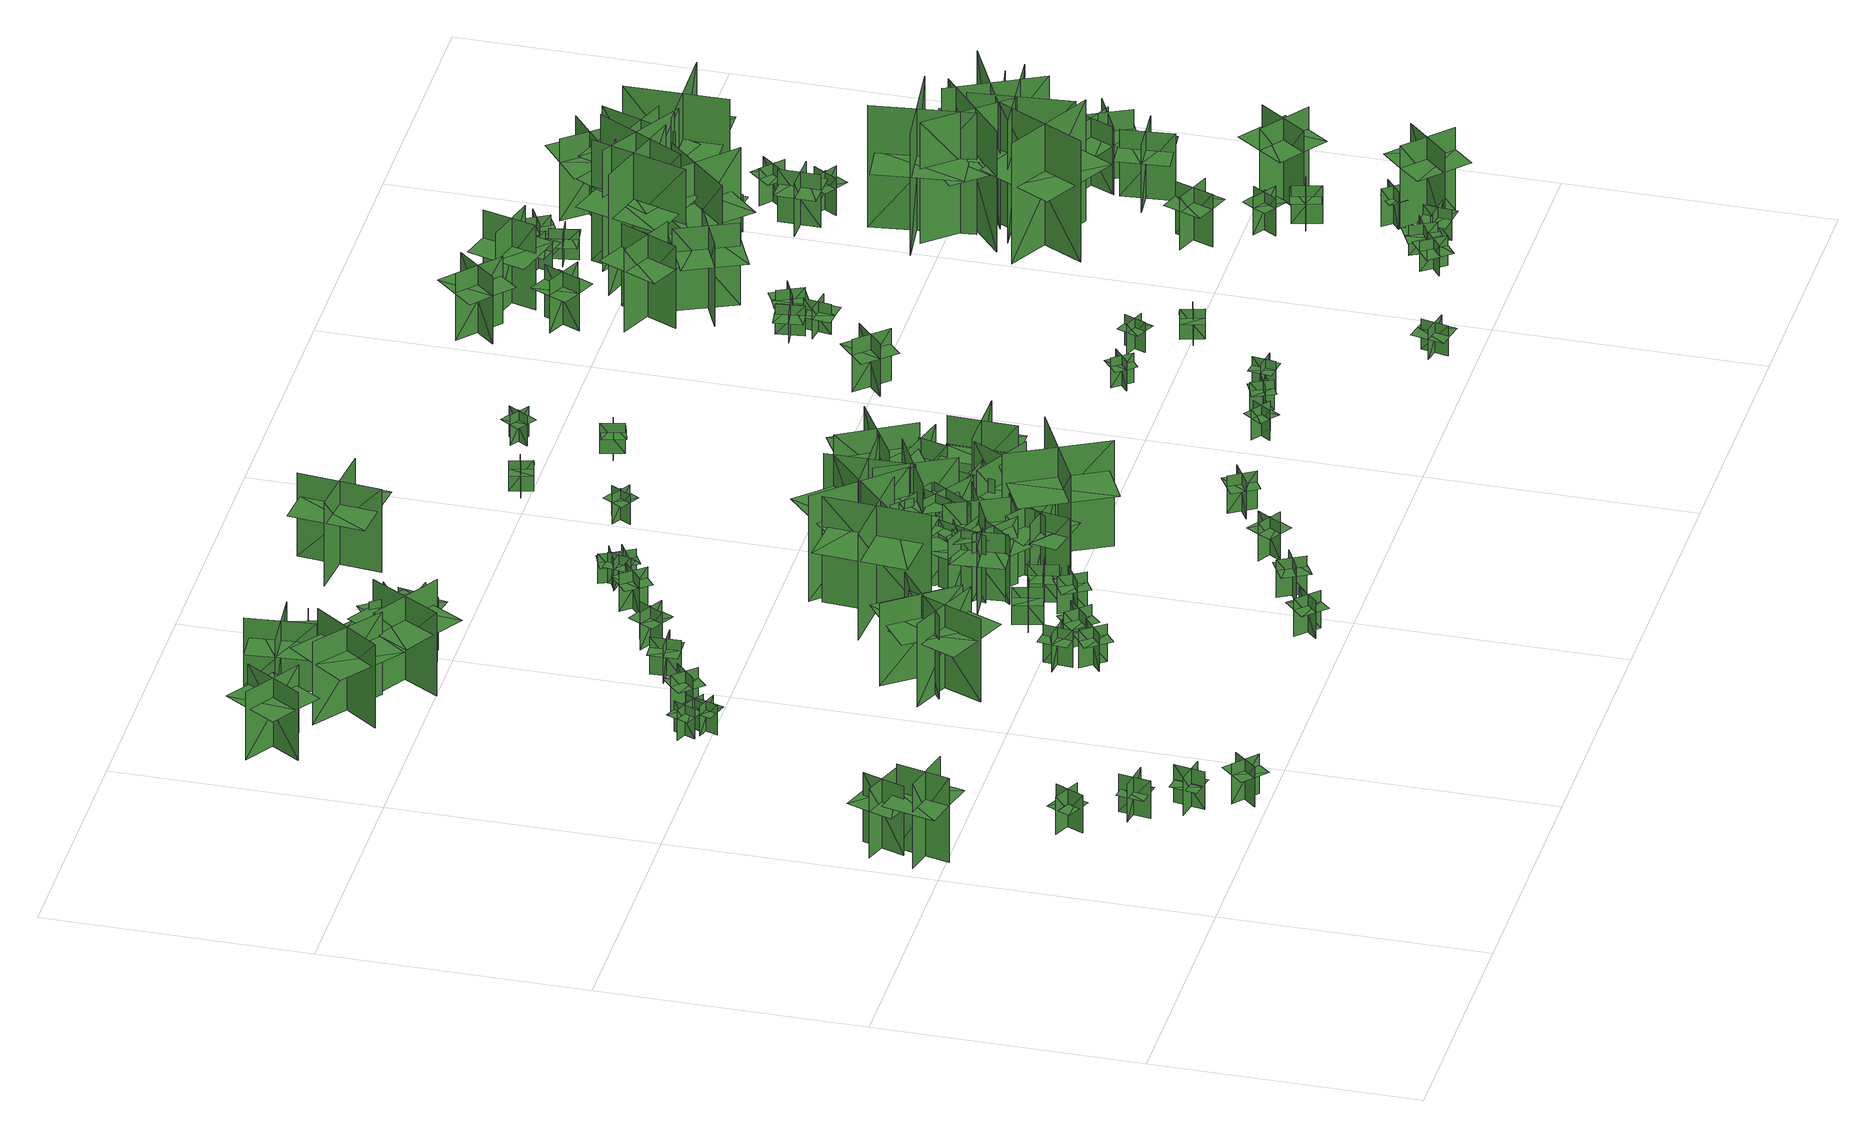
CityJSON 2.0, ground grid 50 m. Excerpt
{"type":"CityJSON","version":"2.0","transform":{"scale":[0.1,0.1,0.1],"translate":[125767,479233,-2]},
"CityObjects":{
"tree1":{"type":"SolitaryVegetationObject","geometry":[{"type":"MultiSurface","lod":"1","boundaries":[[[0,1,2]],[[0,2,3]],[[4,5,6]],[[4,6,7]],[[8,9,10]],[[8,10,11]],[[8,12,13]],[[8,13,9]]]}]},
"tree2":{"type":"SolitaryVegetationObject","geometry":[{"type":"MultiSurface","lod":"1","boundaries":[[[14,15,16]],[[14,16,17]],[[18,19,20]],[[18,20,21]],[[22,23,24]],[[22,24,25]],[[22,26,27]],[[22,27,23]]]}]},
"tree3":{"type":"SolitaryVegetationObject","geometry":[{"type":"MultiSurface","lod":"1","boundaries":[[[28,29,30]],[[28,30,31]],[[32,33,34]],[[32,34,35]],[[36,37,38]],[[36,38,39]],[[36,40,41]],[[36,41,37]]]}]},
"tree4":{"type":"SolitaryVegetationObject","geometry":[{"type":"MultiSurface","lod":"1","boundaries":[[[42,43,44]],[[42,44,45]],[[46,47,48]],[[46,48,49]],[[50,51,52]],[[50,52,53]],[[50,54,55]],[[50,55,51]]]}]},
"tree5":{"type":"SolitaryVegetationObject","geometry":[{"type":"MultiSurface","lod":"1","boundaries":[[[56,57,58]],[[56,58,59]],[[60,61,62]],[[60,62,63]],[[64,65,66]],[[64,66,67]],[[64,68,69]],[[64,69,65]]]}]},
"tree6":{"type":"SolitaryVegetationObject","geometry":[{"type":"MultiSurface","lod":"1","boundaries":[[[70,71,72]],[[70,72,73]],[[74,75,76]],[[74,76,77]],[[78,79,80]],[[78,80,81]],[[78,81,82]],[[78,82,83]]]}]},
"tree7":{"type":"SolitaryVegetationObject","geometry":[{"type":"MultiSurface","lod":"1","boundaries":[[[84,85,86]],[[84,86,87]],[[88,89,90]],[[88,90,91]],[[92,93,94]],[[92,94,95]],[[92,95,96]],[[92,96,97]]]}]},
"tree8":{"type":"SolitaryVegetationObject","geometry":[{"type":"MultiSurface","lod":"1","boundaries":[[[98,99,100]],[[98,100,101]],[[102,103,104]],[[102,104,105]],[[106,107,108]],[[106,108,109]],[[106,109,110]],[[106,110,111]]]}]},
"tree9":{"type":"SolitaryVegetationObject","geometry":[{"type":"MultiSurface","lod":"1","boundaries":[[[112,113,114]],[[112,114,115]],[[116,117,118]],[[116,118,119]],[[120,121,122]],[[120,122,123]],[[120,123,124]],[[120,124,125]]]}]},
"tree10":{"type":"SolitaryVegetationObject","geometry":[{"type":"MultiSurface","lod":"1","boundaries":[[[126,127,128]],[[126,128,129]],[[130,131,132]],[[130,132,133]],[[134,135,136]],[[134,136,137]],[[134,137,138]],[[134,138,139]]]}]},
"tree11":{"type":"SolitaryVegetationObject","geometry":[{"type":"MultiSurface","lod":"1","boundaries":[[[140,141,142]],[[140,142,143]],[[144,145,146]],[[144,146,147]],[[148,149,150]],[[148,150,151]],[[148,151,152]],[[148,152,153]]]}]},
"tree12":{"type":"SolitaryVegetationObject","geometry":[{"type":"MultiSurface","lod":"1","boundaries":[[[154,155,156]],[[154,156,157]],[[158,159,160]],[[158,160,161]],[[162,163,164]],[[162,164,165]],[[162,165,166]],[[162,166,167]]]}]},
"tree13":{"type":"SolitaryVegetationObject","geometry":[{"type":"MultiSurface","lod":"1","boundaries":[[[168,169,170]],[[168,170,171]],[[172,173,174]],[[172,174,175]],[[176,177,178]],[[176,178,179]],[[176,179,180]],[[176,180,181]]]}]},
"tree14":{"type":"SolitaryVegetationObject","geometry":[{"type":"MultiSurface","lod":"1","boundaries":[[[182,183,184]],[[182,184,185]],[[186,187,188]],[[186,188,189]],[[190,191,192]],[[190,192,193]],[[190,193,194]],[[190,194,195]]]}]},
"tree15":{"type":"SolitaryVegetationObject","geometry":[{"type":"MultiSurface","lod":"1","boundaries":[[[196,197,198]],[[196,198,199]],[[200,201,202]],[[200,202,203]],[[204,205,206]],[[204,206,207]],[[204,207,208]],[[204,208,209]]]}]},
"tree16":{"type":"SolitaryVegetationObject","geometry":[{"type":"MultiSurface","lod":"1","boundaries":[[[210,211,212]],[[210,212,213]],[[214,215,216]],[[214,216,217]],[[218,219,220]],[[218,220,221]],[[218,221,222]],[[218,222,223]]]}]},
"tree17":{"type":"SolitaryVegetationObject","geometry":[{"type":"MultiSurface","lod":"1","boundaries":[[[224,225,226]],[[224,226,227]],[[228,229,230]],[[228,230,231]],[[232,233,234]],[[232,234,235]],[[232,235,236]],[[232,236,237]]]}]},
"tree18":{"type":"SolitaryVegetationObject","geometry":[{"type":"MultiSurface","lod":"1","boundaries":[[[238,239,240]],[[238,240,241]],[[242,243,244]],[[242,244,245]],[[246,247,248]],[[246,248,249]],[[246,249,250]],[[246,250,251]]]}]},
"tree19":{"type":"SolitaryVegetationObject","geometry":[{"type":"MultiSurface","lod":"1","boundaries":[[[252,253,254]],[[252,254,255]],[[256,257,258]],[[256,258,259]],[[260,261,262]],[[260,262,263]],[[260,263,264]],[[260,264,265]]]}]},
"tree20":{"type":"SolitaryVegetationObject","geometry":[{"type":"MultiSurface","lod":"1","boundaries":[[[266,267,268]],[[266,268,269]],[[270,271,272]],[[270,272,273]],[[274,275,276]],[[274,276,277]],[[274,277,278]],[[274,278,279]]]}]},
"tree21":{"type":"SolitaryVegetationObject","geometry":[{"type":"MultiSurface","lod":"1","boundaries":[[[280,281,282]],[[280,282,283]],[[284,285,286]],[[284,286,287]],[[288,289,290]],[[288,290,291]],[[288,291,292]],[[288,292,293]]]}]},
"tree22":{"type":"SolitaryVegetationObject","geometry":[{"type":"MultiSurface","lod":"1","boundaries":[[[294,295,296]],[[294,296,297]],[[298,299,300]],[[298,300,301]],[[302,303,304]],[[302,304,305]],[[302,305,306]],[[302,306,307]]]}]},
"tree23":{"type":"SolitaryVegetationObject","geometry":[{"type":"MultiSurface","lod":"1","boundaries":[[[308,309,310]],[[308,310,311]],[[312,313,314]],[[312,314,315]],[[316,317,318]],[[316,318,319]],[[316,319,320]],[[316,320,321]]]}]},
"tree24":{"type":"SolitaryVegetationObject","geometry":[{"type":"MultiSurface","lod":"1","boundaries":[[[322,323,324]],[[322,324,325]],[[326,327,328]],[[326,328,329]],[[330,331,332]],[[330,332,333]],[[330,333,334]],[[330,334,335]]]}]},
"tree25":{"type":"SolitaryVegetationObject","geometry":[{"type":"MultiSurface","lod":"1","boundaries":[[[336,337,338]],[[336,338,339]],[[340,341,342]],[[340,342,343]],[[344,345,346]],[[344,346,347]],[[344,347,348]],[[344,348,349]]]}]},
"tree26":{"type":"SolitaryVegetationObject","geometry":[{"type":"MultiSurface","lod":"1","boundaries":[[[350,351,352]],[[350,352,353]],[[354,355,356]],[[354,356,357]],[[358,359,360]],[[358,360,361]],[[358,361,362]],[[358,362,363]]]}]},
"tree27":{"type":"SolitaryVegetationObject","geometry":[{"type":"MultiSurface","lod":"1","boundaries":[[[364,365,366]],[[364,366,367]],[[368,369,370]],[[368,370,371]],[[372,373,374]],[[372,374,375]],[[372,375,376]],[[372,376,377]]]}]},
"tree28":{"type":"SolitaryVegetationObject","geometry":[{"type":"MultiSurface","lod":"1","boundaries":[[[378,379,380]],[[378,380,381]],[[382,383,384]],[[382,384,385]],[[386,387,388]],[[386,388,389]],[[386,389,390]],[[386,390,391]]]}]},
"tree29":{"type":"SolitaryVegetationObject","geometry":[{"type":"MultiSurface","lod":"1","boundaries":[[[392,393,394]],[[392,394,395]],[[396,397,398]],[[396,398,399]],[[400,401,402]],[[400,402,403]],[[400,403,404]],[[400,404,405]]]}]},
"tree30":{"type":"SolitaryVegetationObject","geometry":[{"type":"MultiSurface","lod":"1","boundaries":[[[406,407,408]],[[406,408,409]],[[410,411,412]],[[410,412,413]],[[414,415,416]],[[414,416,417]],[[414,417,418]],[[414,418,419]]]}]},
"tree31":{"type":"SolitaryVegetationObject","geometry":[{"type":"MultiSurface","lod":"1","boundaries":[[[420,421,422]],[[420,422,423]],[[424,425,426]],[[424,426,427]],[[428,429,430]],[[428,430,431]],[[428,431,432]],[[428,432,433]]]}]},
"tree32":{"type":"SolitaryVegetationObject","geometry":[{"type":"MultiSurface","lod":"1","boundaries":[[[434,435,436]],[[434,436,437]],[[438,439,440]],[[438,440,441]],[[442,443,444]],[[442,444,445]],[[442,445,446]],[[442,446,447]]]}]},
"tree33":{"type":"SolitaryVegetationObject","geometry":[{"type":"MultiSurface","lod":"1","boundaries":[[[448,449,450]],[[448,450,451]],[[452,453,454]],[[452,454,455]],[[456,457,458]],[[456,458,459]],[[456,459,460]],[[456,460,461]]]}]},
"tree34":{"type":"SolitaryVegetationObject","geometry":[{"type":"MultiSurface","lod":"1","boundaries":[[[462,463,464]],[[462,464,465]],[[466,467,468]],[[466,468,469]],[[470,471,472]],[[470,472,473]],[[470,473,474]],[[470,474,475]]]}]},
"tree35":{"type":"SolitaryVegetationObject","geometry":[{"type":"MultiSurface","lod":"1","boundaries":[[[476,477,478]],[[476,478,479]],[[480,481,482]],[[480,482,483]],[[484,485,486]],[[484,486,487]],[[484,485,488]],[[484,488,489]]]}]},
"tree36":{"type":"SolitaryVegetationObject","geometry":[{"type":"MultiSurface","lod":"1","boundaries":[[[490,491,492]],[[490,492,493]],[[494,495,496]],[[494,496,497]],[[498,499,500]],[[498,500,501]],[[498,501,502]],[[498,502,503]]]}]},
"tree37":{"type":"SolitaryVegetationObject","geometry":[{"type":"MultiSurface","lod":"1","boundaries":[[[504,505,506]],[[504,506,507]],[[508,509,510]],[[508,510,511]],[[512,513,514]],[[512,514,515]],[[512,515,516]],[[512,516,517]]]}]},
"tree38":{"type":"SolitaryVegetationObject","geometry":[{"type":"MultiSurface","lod":"1","boundaries":[[[518,519,520]],[[518,520,521]],[[522,523,524]],[[522,524,525]],[[526,527,528]],[[526,528,529]],[[526,529,530]],[[526,530,531]]]}]},
"tree39":{"type":"SolitaryVegetationObject","geometry":[{"type":"MultiSurface","lod":"1","boundaries":[[[532,533,534]],[[532,534,535]],[[536,537,538]],[[536,538,539]],[[540,541,542]],[[540,542,543]],[[540,543,544]],[[540,544,545]]]}]},
"tree40":{"type":"SolitaryVegetationObject","geometry":[{"type":"MultiSurface","lod":"1","boundaries":[[[546,547,548]],[[546,548,549]],[[550,551,552]],[[550,552,553]],[[554,555,556]],[[554,556,557]],[[554,557,558]],[[554,558,559]]]}]},
"tree41":{"type":"SolitaryVegetationObject","geometry":[{"type":"MultiSurface","lod":"1","boundaries":[[[560,561,562]],[[560,562,563]],[[564,565,566]],[[564,566,567]],[[568,569,570]],[[568,570,571]],[[568,571,572]],[[568,572,573]]]}]},
"tree42":{"type":"SolitaryVegetationObject","geometry":[{"type":"MultiSurface","lod":"1","boundaries":[[[574,575,576]],[[574,576,577]],[[578,579,580]],[[578,580,581]],[[582,583,584]],[[582,584,585]],[[582,585,586]],[[582,586,587]]]}]},
"tree43":{"type":"SolitaryVegetationObject","geometry":[{"type":"MultiSurface","lod":"1","boundaries":[[[588,589,590]],[[588,590,591]],[[592,593,594]],[[592,594,595]],[[596,597,598]],[[596,598,599]],[[596,599,600]],[[596,600,601]]]}]},
"tree44":{"type":"SolitaryVegetationObject","geometry":[{"type":"MultiSurface","lod":"1","boundaries":[[[602,603,604]],[[602,604,605]],[[606,607,608]],[[606,608,609]],[[610,611,612]],[[610,612,613]],[[610,613,614]],[[610,614,615]]]}]},
"tree45":{"type":"SolitaryVegetationObject","geometry":[{"type":"MultiSurface","lod":"1","boundaries":[[[616,617,618]],[[616,618,619]],[[620,621,622]],[[620,622,623]],[[624,625,626]],[[624,626,627]],[[624,627,628]],[[624,628,629]]]}]},
"tree46":{"type":"SolitaryVegetationObject","geometry":[{"type":"MultiSurface","lod":"1","boundaries":[[[630,631,632]],[[630,632,633]],[[634,635,636]],[[634,636,637]],[[638,639,640]],[[638,640,641]],[[638,641,642]],[[638,642,643]]]}]},
"tree47":{"type":"SolitaryVegetationObject","geometry":[{"type":"MultiSurface","lod":"1","boundaries":[[[644,645,646]],[[644,646,647]],[[648,649,650]],[[648,650,651]],[[652,653,654]],[[652,654,655]],[[652,655,656]],[[652,656,657]]]}]},
"tree48":{"type":"SolitaryVegetationObject","geometry":[{"type":"MultiSurface","lod":"1","boundaries":[[[658,659,660]],[[658,660,661]],[[662,663,664]],[[662,664,665]],[[666,667,668]],[[666,668,669]],[[666,667,670]],[[666,670,671]]]}]},
"tree49":{"type":"SolitaryVegetationObject","geometry":[{"type":"MultiSurface","lod":"1","boundaries":[[[672,673,674]],[[672,674,675]],[[676,677,678]],[[676,678,679]],[[680,681,682]],[[680,682,683]],[[680,683,684]],[[680,684,685]]]}]},
"tree50":{"type":"SolitaryVegetationObject","geometry":[{"type":"MultiSurface","lod":"1","boundaries":[[[686,687,688]],[[686,688,689]],[[690,691,692]],[[690,692,693]],[[694,695,696]],[[694,696,697]],[[694,697,698]],[[694,698,699]]]}]},
"tree51":{"type":"SolitaryVegetationObject","geometry":[{"type":"MultiSurface","lod":"1","boundaries":[[[700,701,702]],[[700,702,703]],[[704,705,706]],[[704,706,707]],[[708,709,710]],[[708,710,711]],[[708,711,712]],[[708,712,713]]]}]},
"tree52":{"type":"SolitaryVegetationObject","geometry":[{"type":"MultiSurface","lod":"1","boundaries":[[[714,715,716]],[[714,716,717]],[[718,719,720]],[[718,720,721]],[[722,723,724]],[[722,724,725]],[[722,725,726]],[[722,726,727]]]}]},
"tree53":{"type":"SolitaryVegetationObject","geometry":[{"type":"MultiSurface","lod":"1","boundaries":[[[728,729,730]],[[728,730,731]],[[732,733,734]],[[732,734,735]],[[736,737,738]],[[736,738,739]],[[736,737,740]],[[736,740,741]]]}]},
"tree54":{"type":"SolitaryVegetationObject","geometry":[{"type":"MultiSurface","lod":"1","boundaries":[[[742,743,744]],[[742,744,745]],[[746,747,748]],[[746,748,749]],[[750,751,752]],[[750,752,753]],[[750,753,754]],[[750,754,755]]]}]},
"tree55":{"type":"SolitaryVegetationObject","geometry":[{"type":"MultiSurface","lod":"1","boundaries":[[[756,757,758]],[[756,758,759]],[[760,761,762]],[[760,762,763]],[[764,765,766]],[[764,766,767]],[[764,767,768]],[[764,768,769]]]}]},
"tree56":{"type":"SolitaryVegetationObject","geometry":[{"type":"MultiSurface","lod":"1","boundaries":[[[770,771,772]],[[770,772,773]],[[774,775,776]],[[774,776,777]],[[778,779,780]],[[778,780,781]],[[778,781,782]],[[778,782,783]]]}]},
"tree57":{"type":"SolitaryVegetationObject","geometry":[{"type":"MultiSurface","lod":"1","boundaries":[[[784,785,786]],[[784,786,787]],[[788,789,790]],[[788,790,791]],[[792,793,794]],[[792,794,795]],[[792,793,796]],[[792,796,797]]]}]},
"tree58":{"type":"SolitaryVegetationObject","geometry":[{"type":"MultiSurface","lod":"1","boundaries":[[[798,799,800]],[[798,800,801]],[[802,803,804]],[[802,804,805]],[[806,807,808]],[[806,808,809]],[[806,809,810]],[[806,810,811]]]}]},
"tree59":{"type":"SolitaryVegetationObject","geometry":[{"type":"MultiSurface","lod":"1","boundaries":[[[812,813,814]],[[812,814,815]],[[816,817,818]],[[816,818,819]],[[820,821,822]],[[820,822,823]],[[820,823,824]],[[820,824,825]]]}]},
"tree60":{"type":"SolitaryVegetationObject","geometry":[{"type":"MultiSurface","lod":"1","boundaries":[[[826,827,828]],[[826,828,829]],[[830,831,832]],[[830,832,833]],[[834,835,836]],[[834,836,837]],[[834,837,838]],[[834,838,839]]]}]},
"tree61":{"type":"SolitaryVegetationObject","geometry":[{"type":"MultiSurface","lod":"1","boundaries":[[[840,841,842]],[[840,842,843]],[[844,845,846]],[[844,846,847]],[[848,849,850]],[[848,850,851]],[[848,851,852]],[[848,852,853]]]}]},
"tree62":{"type":"SolitaryVegetationObject","geometry":[{"type":"MultiSurface","lod":"1","boundaries":[[[854,855,856]],[[854,856,857]],[[858,859,860]],[[858,860,861]],[[862,863,864]],[[862,864,865]],[[862,865,866]],[[862,866,867]]]}]},
"tree63":{"type":"SolitaryVegetationObject","geometry":[{"type":"MultiSurface","lod":"1","boundaries":[[[868,869,870]],[[868,870,871]],[[872,873,874]],[[872,874,875]],[[876,877,878]],[[876,878,879]],[[876,879,880]],[[876,880,881]]]}]},
"tree64":{"type":"SolitaryVegetationObject","geometry":[{"type":"MultiSurface","lod":"1","boundaries":[[[882,883,884]],[[882,884,885]],[[886,887,888]],[[886,888,889]],[[890,891,892]],[[890,892,893]],[[890,893,894]],[[890,894,895]]]}]},
"tree65":{"type":"SolitaryVegetationObject","geometry":[{"type":"MultiSurface","lod":"1","boundaries":[[[896,897,898]],[[896,898,899]],[[900,901,902]],[[900,902,903]],[[904,905,906]],[[904,906,907]],[[904,907,908]],[[904,908,909]]]}]},
"tree66":{"type":"SolitaryVegetationObject","geometry":[{"type":"MultiSurface","lod":"1","boundaries":[[[910,911,912]],[[910,912,913]],[[914,915,916]],[[914,916,917]],[[918,919,920]],[[918,920,921]],[[918,921,922]],[[918,922,923]]]}]},
"tree67":{"type":"SolitaryVegetationObject","geometry":[{"type":"MultiSurface","lod":"1","boundaries":[[[924,925,926]],[[924,926,927]],[[928,929,930]],[[928,930,931]],[[932,933,934]],[[932,934,935]],[[932,935,936]],[[932,936,937]]]}]},
"tree68":{"type":"SolitaryVegetationObject","geometry":[{"type":"MultiSurface","lod":"1","boundaries":[[[938,939,940]],[[938,940,941]],[[942,943,944]],[[942,944,945]],[[946,947,948]],[[946,948,949]],[[946,949,950]],[[946,950,951]]]}]},
"tree69":{"type":"SolitaryVegetationObject","geometry":[{"type":"MultiSurface","lod":"1","boundaries":[[[952,953,954]],[[952,954,955]],[[956,957,958]],[[956,958,959]],[[960,961,962]],[[960,962,963]],[[960,963,964]],[[960,964,965]]]}]},
"tree70":{"type":"SolitaryVegetationObject","geometry":[{"type":"MultiSurface","lod":"1","boundaries":[[[966,967,968]],[[966,968,969]],[[970,971,972]],[[970,972,973]],[[974,975,976]],[[974,976,977]],[[974,977,978]],[[974,978,979]]]}]},
"tree71":{"type":"SolitaryVegetationObject","geometry":[{"type":"MultiSurface","lod":"1","boundaries":[[[980,981,982]],[[980,982,983]],[[984,985,986]],[[984,986,987]],[[988,989,990]],[[988,990,991]],[[988,991,992]],[[988,992,993]]]}]},
"tree72":{"type":"SolitaryVegetationObject","geometry":[{"type":"MultiSurface","lod":"1","boundaries":[[[994,995,996]],[[994,996,997]],[[998,999,1000]],[[998,1000,1001]],[[1002,1003,1004]],[[1002,1004,1005]],[[1002,1005,1006]],[[1002,1006,1007]]]}]},
"tree73":{"type":"SolitaryVegetationObject","geometry":[{"type":"MultiSurface","lod":"1","boundaries":[[[1008,1009,1010]],[[1008,1010,1011]],[[1012,1013,1014]],[[1012,1014,1015]],[[1016,1017,1018]],[[1016,1018,1019]],[[1016,1019,1020]],[[1016,1020,1021]]]}]},
"tree74":{"type":"SolitaryVegetationObject","geometry":[{"type":"MultiSurface","lod":"1","boundaries":[[[1022,1023,1024]],[[1022,1024,1025]],[[1026,1027,1028]],[[1026,1028,1029]],[[1030,1031,1032]],[[1030,1032,1033]],[[1030,1033,1034]],[[1030,1034,1035]]]}]},
"tree75":{"type":"SolitaryVegetationObject","geometry":[{"type":"MultiSurface","lod":"1","boundaries":[[[1036,1037,1038]],[[1036,1038,1039]],[[1040,1041,1042]],[[1040,1042,1043]],[[1044,1045,1046]],[[1044,1046,1047]],[[1044,1047,1048]],[[1044,1048,1049]]]}]},
"tree76":{"type":"SolitaryVegetationObject","geometry":[{"type":"MultiSurface","lod":"1","boundaries":[[[1050,1051,1052]],[[1050,1052,1053]],[[1054,1055,1056]],[[1054,1056,1057]],[[1058,1059,1060]],[[1058,1060,1061]],[[1058,1061,1062]],[[1058,1062,1063]]]}]},
"tree77":{"type":"SolitaryVegetationObject","geometry":[{"type":"MultiSurface","lod":"1","boundaries":[[[1064,1065,1066]],[[1064,1066,1067]],[[1068,1069,1070]],[[1068,1070,1071]],[[1072,1073,1074]],[[1072,1074,1075]],[[1072,1076,1077]],[[1072,1077,1073]]]}]},
"tree78":{"type":"SolitaryVegetationObject","geometry":[{"type":"MultiSurface","lod":"1","boundaries":[[[1078,1079,1080]],[[1078,1080,1081]],[[1082,1083,1084]],[[1082,1084,1085]],[[1086,1087,1088]],[[1086,1088,1089]],[[1086,1089,1090]],[[1086,1090,1091]]]}]},
"tree79":{"type":"SolitaryVegetationObject","geometry":[{"type":"MultiSurface","lod":"1","boundaries":[[[1092,1093,1094]],[[1092,1094,1095]],[[1096,1097,1098]],[[1096,1098,1099]],[[1100,1101,1102]],[[1100,1102,1103]],[[1100,1103,1104]],[[1100,1104,1105]]]}]},
"tree80":{"type":"SolitaryVegetationObject","geometry":[{"type":"MultiSurface","lod":"1","boundaries":[[[1106,1107,1108]],[[1106,1108,1109]],[[1110,1111,1112]],[[1110,1112,1113]],[[1114,1115,1116]],[[1114,1116,1117]],[[1114,1118,1119]],[[1114,1119,1115]]]}]},
"tree81":{"type":"SolitaryVegetationObject","geometry":[{"type":"MultiSurface","lod":"1","boundaries":[[[1120,1121,1122]],[[1120,1122,1123]],[[1124,1125,1126]],[[1124,1126,1127]],[[1128,1129,1130]],[[1128,1130,1131]],[[1128,1132,1133]],[[1128,1133,1129]]]}]},
"tree82":{"type":"SolitaryVegetationObject","geometry":[{"type":"MultiSurface","lod":"1","boundaries":[[[1134,1135,1136]],[[1134,1136,1137]],[[1138,1139,1140]],[[1138,1140,1141]],[[1142,1143,1144]],[[1142,1144,1145]],[[1142,1145,1146]],[[1142,1146,1147]]]}]},
"tree83":{"type":"SolitaryVegetationObject","geometry":[{"type":"MultiSurface","lod":"1","boundaries":[[[1148,1149,1150]],[[1148,1150,1151]],[[1152,1153,1154]],[[1152,1154,1155]],[[1156,1157,1158]],[[1156,1158,1159]],[[1156,1159,1160]],[[1156,1160,1161]]]}]},
"tree84":{"type":"SolitaryVegetationObject","geometry":[{"type":"MultiSurface","lod":"1","boundaries":[[[1162,1163,1164]],[[1162,1164,1165]],[[1166,1167,1168]],[[1166,1168,1169]],[[1170,1171,1172]],[[1170,1172,1173]],[[1170,1173,1174]],[[1170,1174,1175]]]}]},
"tree85":{"type":"SolitaryVegetationObject","geometry":[{"type":"MultiSurface","lod":"1","boundaries":[[[1176,1177,1178]],[[1176,1178,1179]],[[1180,1181,1182]],[[1180,1182,1183]],[[1184,1185,1186]],[[1184,1186,1187]],[[1184,1187,1188]],[[1184,1188,1189]]]}]},
"tree86":{"type":"SolitaryVegetationObject","geometry":[{"type":"MultiSurface","lod":"1","boundaries":[[[1190,1191,1192]],[[1190,1192,1193]],[[1194,1195,1196]],[[1194,1196,1197]],[[1198,1199,1200]],[[1198,1200,1201]],[[1198,1202,1203]],[[1198,1203,1199]]]}]},
"tree87":{"type":"SolitaryVegetationObject","geometry":[{"type":"MultiSurface","lod":"1","boundaries":[[[1204,1205,1206]],[[1204,1206,1207]],[[1208,1209,1210]],[[1208,1210,1211]],[[1212,1213,1214]],[[1212,1214,1215]],[[1212,1216,1217]],[[1212,1217,1213]]]}]},
"tree88":{"type":"SolitaryVegetationObject","geometry":[{"type":"MultiSurface","lod":"1","boundaries":[[[1218,1219,1220]],[[1218,1220,1221]],[[1222,1223,1224]],[[1222,1224,1225]],[[1226,1227,1228]],[[1226,1228,1229]],[[1226,1229,1230]],[[1226,1230,1231]]]}]},
"tree89":{"type":"SolitaryVegetationObject","geometry":[{"type":"MultiSurface","lod":"1","boundaries":[[[1232,1233,1234]],[[1232,1234,1235]],[[1236,1237,1238]],[[1236,1238,1239]],[[1240,1241,1242]],[[1240,1242,1243]],[[1240,1243,1244]],[[1240,1244,1245]]]}]},
"tree90":{"type":"SolitaryVegetationObject","geometry":[{"type":"MultiSurface","lod":"1","boundaries":[[[1246,1247,1248]],[[1246,1248,1249]],[[1250,1251,1252]],[[1250,1252,1253]],[[1254,1255,1256]],[[1254,1256,1257]],[[1254,1257,1258]],[[1254,1258,1259]]]}]},
"tree91":{"type":"SolitaryVegetationObject","geometry":[{"type":"MultiSurface","lod":"1","boundaries":[[[1260,1261,1262]],[[1260,1262,1263]],[[1264,1265,1266]],[[1264,1266,1267]],[[1268,1269,1270]],[[1268,1270,1271]],[[1268,1271,1272]],[[1268,1272,1273]]]}]},
"tree92":{"type":"SolitaryVegetationObject","geometry":[{"type":"MultiSurface","lod":"1","boundaries":[[[1274,1275,1276]],[[1274,1276,1277]],[[1278,1279,1280]],[[1278,1280,1281]],[[1282,1283,1284]],[[1282,1284,1285]],[[1282,1285,1286]],[[1282,1286,1287]]]}]},
"tree93":{"type":"SolitaryVegetationObject","geometry":[{"type":"MultiSurface","lod":"1","boundaries":[[[1288,1289,1290]],[[1288,1290,1291]],[[1292,1293,1294]],[[1292,1294,1295]],[[1296,1297,1298]],[[1296,1298,1299]],[[1296,1300,1301]],[[1296,1301,1297]]]}]},
"tree94":{"type":"SolitaryVegetationObject","geometry":[{"type":"MultiSurface","lod":"1","boundaries":[[[1302,1303,1304]],[[1302,1304,1305]],[[1306,1307,1308]],[[1306,1308,1309]],[[1310,1311,1312]],[[1310,1312,1313]],[[1310,1314,1315]],[[1310,1315,1311]]]}]},
"tree95":{"type":"SolitaryVegetationObject","geometry":[{"type":"MultiSurface","lod":"1","boundaries":[[[1316,1317,1318]],[[1316,1318,1319]],[[1320,1321,1322]],[[1320,1322,1323]],[[1324,1325,1326]],[[1324,1326,1327]],[[1324,1327,1328]],[[1324,1328,1329]]]}]},
"tree96":{"type":"SolitaryVegetationObject","geometry":[{"type":"MultiSurface","lod":"1","boundaries":[[[1330,1331,1332]],[[1330,1332,1333]],[[1334,1335,1336]],[[1334,1336,1337]],[[1338,1339,1340]],[[1338,1340,1341]],[[1338,1341,1342]],[[1338,1342,1343]]]}]},
"tree97":{"type":"SolitaryVegetationObject","geometry":[{"type":"MultiSurface","lod":"1","boundaries":[[[1344,1345,1346]],[[1344,1346,1347]],[[1348,1349,1350]],[[1348,1350,1351]],[[1352,1353,1354]],[[1352,1354,1355]],[[1352,1356,1357]],[[1352,1357,1353]]]}]},
"tree98":{"type":"SolitaryVegetationObject","geometry":[{"type":"MultiSurface","lod":"1","boundaries":[[[1358,1359,1360]],[[1358,1360,1361]],[[1362,1363,1364]],[[1362,1364,1365]],[[1366,1367,1368]],[[1366,1368,1369]],[[1366,1369,1370]],[[1366,1370,1371]]]}]},
"tree99":{"type":"SolitaryVegetationObject","geometry":[{"type":"MultiSurface","lod":"1","boundaries":[[[1372,1373,1374]],[[1372,1374,1375]],[[1376,1377,1378]],[[1376,1378,1379]],[[1380,1381,1382]],[[1380,1382,1383]],[[1380,1383,1384]],[[1380,1384,1385]]]}]},
"tree100":{"type":"SolitaryVegetationObject","geometry":[{"type":"MultiSurface","lod":"1","boundaries":[[[1386,1387,1388]],[[1386,1388,1389]],[[1390,1391,1392]],[[1390,1392,1393]],[[1394,1395,1396]],[[1394,1396,1397]],[[1394,1397,1398]],[[1394,1398,1399]]]}]},
"tree101":{"type":"SolitaryVegetationObject","geometry":[{"type":"MultiSurface","lod":"1","boundaries":[[[1400,1401,1402]],[[1400,1402,1403]],[[1404,1405,1406]],[[1404,1406,1407]],[[1408,1409,1410]],[[1408,1410,1411]],[[1408,1411,1412]],[[1408,1412,1413]]]}]},
"tree102":{"type":"SolitaryVegetationObject","geometry":[{"type":"MultiSurface","lod":"1","boundaries":[[[1414,1415,1416]],[[1414,1416,1417]],[[1418,1419,1420]],[[1418,1420,1421]],[[1422,1423,1424]],[[1422,1424,1425]],[[1422,1425,1426]],[[1422,1426,1427]]]}]},
"tree103":{"type":"SolitaryVegetationObject","geometry":[{"type":"MultiSurface","lod":"1","boundaries":[[[1428,1429,1430]],[[1428,1430,1431]],[[1432,1433,1434]],[[1432,1434,1435]],[[1436,1437,1438]],[[1436,1438,1439]],[[1436,1440,1441]],[[1436,1441,1437]]]}]},
"tree104":{"type":"SolitaryVegetationObject","geometry":[{"type":"MultiSurface","lod":"1","boundaries":[[[1442,1443,1444]],[[1442,1444,1445]],[[1446,1447,1448]],[[1446,1448,1449]],[[1450,1451,1452]],[[1450,1452,1453]],[[1450,1454,1455]],[[1450,1455,1451]]]}]},
"tree105":{"type":"SolitaryVegetationObject","geometry":[{"type":"MultiSurface","lod":"1","boundaries":[[[1456,1457,1458]],[[1456,1458,1459]],[[1460,1461,1462]],[[1460,1462,1463]],[[1464,1465,1466]],[[1464,1466,1467]],[[1464,1467,1468]],[[1464,1468,1469]]]}]},
"tree106":{"type":"SolitaryVegetationObject","geometry":[{"type":"MultiSurface","lod":"1","boundaries":[[[1470,1471,1472]],[[1470,1472,1473]],[[1474,1475,1476]],[[1474,1476,1477]],[[1478,1479,1480]],[[1478,1480,1481]],[[1478,1481,1482]],[[1478,1482,1483]]]}]},
"tree107":{"type":"SolitaryVegetationObject","geometry":[{"type":"MultiSurface","lod":"1","boundaries":[[[1484,1485,1486]],[[1484,1486,1487]],[[1488,1489,1490]],[[1488,1490,1491]],[[1492,1493,1494]],[[1492,1494,1495]],[[1492,1495,1496]],[[1492,1496,1497]]]}]},
"tree108":{"type":"SolitaryVegetationObject","geometry":[{"type":"MultiSurface","lod":"1","boundaries":[[[1498,1499,1500]],[[1498,1500,1501]],[[1502,1503,1504]],[[1502,1504,1505]],[[1506,1507,1508]],[[1506,1508,1509]],[[1506,1509,1510]],[[1506,1510,1511]]]}]}
},
"vertices":[
[124,528,4],[23,552,4],[23,552,177],[124,528,177],[82,596,4],[58,495,4],[58,495,177],[82,596,177],[82,596,121],[58,495,121],[113,481,121],[137,583,121],[26,609,121],[2,508,121],
[59,577,5],[87,657,5],[87,657,147],[59,577,147],[118,605,5],[37,634,5],[37,634,147],[118,605,147],[118,605,101],[37,634,101],[21,590,101],[102,561,101],[133,649,101],[53,678,101],
[246,311,4],[192,336,4],[192,336,82],[246,311,82],[233,346,4],[233,346,82],[208,292,82],[208,292,4],[242,310,52],[194,332,52],[184,310,52],[232,288,52],[252,333,52],[205,355,52],
[294,248,3],[285,188,3],[285,188,81],[294,248,81],[264,225,3],[264,225,81],[323,216,81],[323,216,3],[295,244,51],[288,192,51],[312,188,51],[320,240,51],[270,247,51],[263,195,51],
[335,103,4],[346,162,4],[346,162,82],[335,103,82],[366,124,4],[366,124,82],[307,135,82],[307,135,4],[333,107,52],[343,159,52],[319,163,52],[309,111,52],[358,102,52],[368,154,52],
[406,65,3],[367,21,3],[367,21,85],[406,65,85],[367,63,3],[411,24,3],[411,24,85],[367,63,85],[367,63,62],[348,41,62],[392,1,62],[411,24,62],[431,46,62],[387,85,62],
[83,1770,8],[192,1701,8],[192,1701,148],[83,1770,148],[104,1680,8],[173,1789,8],[173,1789,148],[104,1680,148],[107,1685,109],[154,1654,109],[218,1754,109],[171,1784,109],[123,1815,109],[59,1715,109],
[342,1025,7],[359,1066,7],[359,1066,69],[342,1025,69],[370,1036,7],[329,1053,7],[329,1053,69],[370,1036,69],[370,1036,52],[378,1057,52],[337,1074,52],[329,1053,52],[320,1033,52],[361,1016,52],
[377,1031,8],[363,989,8],[363,989,69],[377,1031,69],[351,1018,8],[393,1004,8],[393,1004,69],[351,1018,69],[351,1018,52],[344,997,52],[386,983,52],[393,1004,52],[400,1025,52],[358,1039,52],
[392,1022,8],[355,1047,8],[355,1047,69],[392,1022,69],[386,1051,8],[361,1014,8],[361,1014,69],[386,1051,69],[386,1051,52],[367,1063,52],[343,1027,52],[361,1014,52],[380,1002,52],[404,1039,52],
[416,1047,7],[456,1085,7],[456,1085,84],[416,1047,84],[453,1046,7],[415,1086,7],[415,1086,84],[453,1046,84],[453,1046,62],[473,1064,62],[435,1105,62],[415,1086,62],[395,1067,62],[432,1027,62],
[337,1703,6],[243,1576,6],[243,1576,177],[337,1703,177],[226,1685,6],[353,1591,6],[353,1591,177],[226,1685,177],[231,1681,129],[190,1626,129],[307,1540,129],[348,1595,129],[389,1651,129],[272,1737,129],
[543,674,4],[687,612,4],[687,612,175],[543,674,175],[586,570,4],[647,715,4],[647,715,175],[586,570,175],[588,576,128],[651,549,128],[708,682,128],[645,709,128],[582,736,128],[525,603,128],
[589,753,7],[683,626,7],[683,626,178],[589,753,178],[573,641,7],[700,735,7],[700,735,178],[573,641,178],[579,645,130],[619,590,130],[736,676,130],[695,731,130],[654,787,130],[538,700,130],
[321,1833,7],[332,1704,7],[332,1704,147],[321,1833,147],[263,1761,7],[391,1773,7],[391,1773,147],[263,1761,147],[268,1762,108],[273,1706,108],[391,1716,108],[386,1772,108],[381,1828,108],[263,1818,108],
[507,1123,6],[562,1125,6],[562,1125,83],[507,1123,83],[534,1097,6],[532,1153,6],[532,1153,83],[534,1097,83],[534,1097,62],[562,1098,62],[560,1154,62],[532,1153,62],[504,1152,62],[506,1096,62],
[730,392,6],[774,426,6],[774,426,83],[730,392,83],[767,387,6],[733,430,6],[733,430,83],[767,387,83],[767,387,62],[789,404,62],[755,447,62],[733,430,62],[711,414,62],[745,370,62],
[476,1522,9],[341,1603,9],[341,1603,180],[476,1522,180],[448,1631,9],[367,1496,9],[367,1496,180],[448,1631,180],[445,1626,132],[386,1661,132],[311,1537,132],[370,1502,132],[429,1466,132],[504,1590,132],
[738,495,6],[732,440,6],[732,440,83],[738,495,83],[709,472,6],[764,466,6],[764,466,83],[709,472,83],[709,472,62],[706,444,62],[761,438,62],[764,466,62],[767,493,62],[712,499,62],
[352,1723,9],[427,1743,9],[427,1743,116],[352,1723,116],[397,1697,9],[376,1772,9],[376,1772,116],[397,1697,116],[397,1697,86],[434,1707,86],[414,1782,86],[376,1772,86],[339,1761,86],[359,1687,86],
[424,1632,10],[482,1551,10],[482,1551,148],[424,1632,148],[413,1567,10],[494,1624,10],[494,1624,148],[413,1567,148],[413,1567,110],[441,1526,110],[523,1583,110],[494,1624,110],[465,1665,110],[384,1607,110],
[784,430,7],[825,467,7],[825,467,84],[784,430,84],[821,428,7],[783,469,7],[783,469,84],[821,428,84],[821,428,62],[841,447,62],[803,487,62],[783,469,62],[763,450,62],[801,409,62],
[928,51,6],[967,90,6],[967,90,83],[928,51,83],[964,51,6],[926,90,6],[926,90,83],[964,51,83],[964,51,61],[984,70,61],[945,109,61],[926,90,61],[906,71,61],[945,31,61],
[642,1199,5],[615,1151,5],[615,1151,82],[642,1199,82],[607,1189,5],[655,1162,5],[655,1162,82],[607,1189,82],[607,1189,60],[593,1165,60],[642,1138,60],[655,1162,60],[669,1187,60],[620,1213,60],
[561,1564,8],[485,1580,8],[485,1580,116],[561,1564,116],[533,1607,8],[517,1531,8],[517,1531,116],[533,1607,116],[533,1607,85],[495,1615,85],[479,1539,85],[517,1531,85],[555,1523,85],[571,1599,85],
[823,543,8],[877,556,8],[877,556,85],[823,543,85],[854,523,8],[841,577,8],[841,577,85],[854,523,85],[854,523,64],[881,530,64],[868,584,64],[841,577,64],[815,571,64],[827,517,64],
[888,471,7],[936,499,7],[936,499,84],[888,471,84],[924,462,7],[896,509,7],[896,509,84],[924,462,84],[924,462,63],[948,476,63],[919,523,63],[896,509,63],[872,495,63],[900,448,63],
[824,718,5],[838,918,5],[838,918,223],[824,718,223],[931,812,5],[731,827,5],[731,827,223],[931,812,223],[923,813,162],[929,900,162],[746,914,162],[739,826,162],[733,739,162],[916,726,162],
[934,515,7],[923,569,7],[923,569,84],[934,515,84],[954,546,7],[900,535,7],[900,535,84],[954,546,84],[954,546,62],[949,573,62],[895,562,62],[900,535,62],[905,508,62],[960,518,62],
[1071,103,5],[1045,151,5],[1045,151,82],[1071,103,82],[1082,138,5],[1033,112,5],[1033,112,82],[1082,138,82],[1082,138,61],[1068,163,61],[1020,136,61],[1033,112,61],[1047,87,61],[1095,114,61],
[914,602,8],[906,701,8],[906,701,146],[914,602,146],[957,653,8],[858,644,8],[858,644,146],[957,653,146],[957,653,107],[953,702,107],[854,693,107],[858,644,107],[862,594,107],[962,603,107],
[720,1255,6],[755,1212,6],[755,1212,83],[720,1255,83],[716,1218,6],[759,1253,6],[759,1253,83],[716,1218,83],[716,1218,62],[733,1197,62],[776,1231,62],[759,1253,62],[742,1275,62],[699,1240,62],
[871,699,8],[965,665,8],[965,665,146],[871,699,146],[899,639,8],[933,732,8],[933,732,146],[899,639,146],[899,639,107],[946,622,107],[980,716,107],[933,732,107],[886,749,107],[852,656,107],
[898,663,8],[976,600,8],[976,600,146],[898,663,146],[905,597,8],[967,674,8],[967,674,146],[905,597,146],[905,597,107],[944,566,107],[1006,643,107],[967,674,107],[928,705,107],[866,628,107],
[853,780,7],[945,871,7],[945,871,179],[853,780,179],[940,779,7],[850,872,7],[850,872,179],[940,779,179],[856,777,122],[948,868,122],[902,914,122],[810,823,122],[984,830,122],[892,740,122],
[909,643,9],[1019,694,9],[1019,694,178],[909,643,178],[985,615,9],[934,725,9],[934,725,178],[985,615,178],[985,615,131],[1040,640,131],[989,751,131],[934,725,131],[879,700,131],[930,589,131],
[926,753,9],[968,663,9],[968,663,148],[926,753,148],[903,691,9],[993,733,9],[993,733,148],[903,691,148],[903,691,109],[923,646,109],[1014,687,109],[993,733,109],[973,778,109],[882,736,109],
[836,942,4],[972,795,4],[972,795,221],[836,942,221],[832,799,4],[979,935,4],[979,935,221],[832,799,221],[838,804,161],[898,740,161],[1033,865,161],[973,930,161],[913,994,161],[779,868,161],
[1010,608,7],[991,510,7],[991,510,146],[1010,608,146],[955,572,7],[1053,552,7],[1053,552,146],[955,572,146],[955,572,107],[945,523,107],[1043,503,107],[1053,552,107],[1062,601,107],[965,620,107],
[806,1297,7],[799,1254,7],[799,1254,69],[806,1297,69],[782,1280,7],[826,1273,7],[826,1273,69],[782,1280,69],[782,1280,51],[778,1258,51],[822,1251,51],[826,1273,51],[829,1295,51],[786,1302,51],
[986,553,9],[1045,633,9],[1045,633,147],[986,553,147],[1052,563,9],[971,621,9],[971,621,147],[1052,563,147],[1052,563,108],[1081,603,108],[1001,662,108],[971,621,108],[942,581,108],[1022,522,108],
[790,1283,7],[830,1301,7],[830,1301,68],[790,1283,68],[817,1272,7],[799,1313,7],[799,1313,68],[817,1272,68],[817,1272,51],[837,1281,51],[820,1321,51],[799,1313,51],[779,1304,51],[796,1263,51],
[832,1252,7],[810,1290,7],[810,1290,68],[832,1252,68],[840,1280,7],[801,1258,7],[801,1258,68],[840,1280,68],[840,1280,51],[828,1299,51],[790,1277,51],[801,1258,51],[812,1239,51],[851,1261,51],
[1025,748,11],[914,798,11],[914,798,180],[1025,748,180],[997,824,11],[946,713,11],[946,713,180],[997,824,180],[997,824,133],[941,849,133],[891,738,133],[946,713,133],[1002,688,133],[1052,799,133],
[1013,778,10],[945,677,10],[945,677,180],[1013,778,180],[934,763,10],[1035,695,10],[1035,695,180],[934,763,180],[934,763,132],[900,712,132],[1001,644,132],[1035,695,132],[1069,745,132],[967,813,132],
[949,855,8],[1019,717,8],[1019,717,224],[949,855,224],[917,757,8],[1055,828,8],[1055,828,224],[917,757,224],[917,757,163],[952,688,163],[1090,758,163],[1055,828,163],[1020,897,163],[882,827,163],
[1162,173,7],[1191,220,7],[1191,220,84],[1162,173,84],[1198,182,7],[1151,210,7],[1151,210,84],[1198,182,84],[1198,182,63],[1212,205,63],[1165,234,63],[1151,210,63],[1137,186,63],[1184,158,63],
[976,950,4],[979,785,4],[979,785,223],[976,950,223],[899,869,4],[1063,872,4],[1063,872,223],[899,869,223],[971,950,150],[974,785,150],[1056,787,150],[1053,951,150],[907,784,150],[904,949,150],
[1067,818,10],[958,764,10],[958,764,179],[1067,818,179],[990,844,10],[1044,735,10],[1044,735,179],[990,844,179],[990,844,132],[936,817,132],[990,708,132],[1044,735,132],[1099,762,132],[1045,871,132],
[1183,603,7],[1005,512,7],[1005,512,225],[1183,603,225],[1047,646,7],[1138,467,7],[1138,467,225],[1047,646,225],[1050,639,164],[972,599,164],[1056,435,164],[1134,475,164],[1212,514,164],[1128,678,164],
[832,1759,7],[676,1776,7],[676,1776,178],[832,1759,178],[761,1846,7],[744,1689,7],[744,1689,178],[761,1846,178],[760,1840,131],[692,1847,131],[676,1703,131],[744,1696,131],[813,1688,131],[829,1832,131],
[1037,721,12],[1135,703,12],[1135,703,151],[1037,721,151],[1075,666,12],[1093,764,12],[1093,764,151],[1075,666,151],[1075,666,112],[1124,657,112],[1142,755,112],[1093,764,112],[1044,773,112],[1026,675,112],
[1082,607,9],[1143,720,9],[1143,720,181],[1082,607,181],[1166,632,9],[1052,693,9],[1052,693,181],[1166,632,181],[1085,605,124],[1147,718,124],[1090,749,124],[1028,635,124],[1193,693,124],[1131,580,124],
[1292,301,6],[1321,254,6],[1321,254,83],[1292,301,83],[1283,265,6],[1331,294,6],[1331,294,83],[1283,265,83],[1283,265,62],[1298,242,62],[1345,270,62],[1331,294,62],[1316,318,62],[1269,289,62],
[1023,1344,8],[1001,1305,8],[1001,1305,69],[1023,1344,69],[995,1336,8],[1033,1314,8],[1033,1314,69],[995,1336,69],[995,1336,52],[983,1317,52],[1021,1295,52],[1033,1314,52],[1044,1333,52],[1006,1355,52],
[1081,858,5],[1218,937,5],[1218,937,176],[1081,858,176],[1190,830,5],[1112,966,5],[1112,966,176],[1190,830,176],[1187,835,129],[1247,870,129],[1174,995,129],[1115,961,129],[1055,926,129],[1127,801,129],
[1218,788,7],[1215,659,7],[1215,659,179],[1218,788,179],[1155,727,7],[1284,724,7],[1284,724,179],[1155,727,179],[1214,788,122],[1211,659,122],[1276,658,122],[1279,787,122],[1159,660,122],[1162,789,122],
[1199,872,7],[1172,776,7],[1172,776,146],[1199,872,146],[1141,840,7],[1237,813,7],[1237,813,146],[1141,840,146],[1141,840,107],[1127,792,107],[1223,765,107],[1237,813,107],[1250,861,107],[1154,888,107],
[1084,1524,7],[1041,1513,7],[1041,1513,69],[1084,1524,69],[1059,1539,7],[1070,1496,7],[1070,1496,69],[1059,1539,69],[1059,1539,52],[1037,1533,52],[1048,1491,52],[1070,1496,52],[1091,1501,52],[1080,1544,52],
[1228,1371,7],[1217,1414,7],[1217,1414,69],[1228,1371,69],[1243,1396,7],[1200,1385,7],[1200,1385,69],[1243,1396,69],[1243,1396,51],[1237,1418,51],[1195,1406,51],[1200,1385,51],[1206,1363,51],[1249,1375,51],
[1574,294,6],[1538,319,6],[1538,319,68],[1574,294,68],[1569,323,6],[1544,287,6],[1544,287,68],[1569,323,68],[1569,323,50],[1551,336,50],[1525,299,50],[1544,287,50],[1562,274,50],[1587,311,50],
[1206,1573,6],[1244,1549,6],[1244,1549,68],[1206,1573,68],[1213,1544,6],[1236,1582,6],[1236,1582,68],[1213,1544,68],[1213,1544,50],[1232,1532,50],[1255,1570,50],[1236,1582,50],[1218,1593,50],[1194,1556,50],
[1617,314,6],[1657,333,6],[1657,333,68],[1617,314,68],[1644,304,6],[1626,344,6],[1626,344,68],[1644,304,68],[1644,304,51],[1665,313,51],[1646,353,51],[1626,344,51],[1606,335,51],[1624,295,51],
[1686,339,6],[1729,333,6],[1729,333,68],[1686,339,68],[1703,316,6],[1709,360,6],[1709,360,68],[1703,316,68],[1703,316,51],[1725,313,51],[1731,357,51],[1709,360,51],[1687,363,51],[1681,319,51],
[1646,599,6],[1673,565,6],[1673,565,67],[1646,599,67],[1642,570,6],[1677,598,6],[1677,598,67],[1642,570,67],[1642,570,50],[1656,553,50],[1691,580,50],[1677,598,50],[1663,615,50],[1629,587,50],
[1523,1035,6],[1576,978,6],[1576,978,114],[1523,1035,114],[1521,984,6],[1578,1036,6],[1578,1036,114],[1521,984,114],[1521,984,83],[1547,955,83],[1604,1007,83],[1578,1036,83],[1552,1064,83],[1495,1012,83],
[1866,82,9],[1866,82,71],[1919,71,71],[1919,71,9],[1897,102,9],[1897,102,71],[1886,51,71],[1886,51,9],[1899,109,51],[1872,115,51],[1859,52,51],[1885,47,51],[1912,41,51],[1925,104,51],
[1801,583,6],[1760,599,6],[1760,599,68],[1801,583,68],[1790,610,6],[1774,569,6],[1774,569,68],[1790,610,68],[1790,610,50],[1769,618,50],[1753,577,50],[1774,569,50],[1794,560,50],[1811,602,50],
[1816,493,6],[1859,505,6],[1859,505,68],[1816,493,68],[1842,478,6],[1830,521,6],[1830,521,68],[1842,478,68],[1842,478,50],[1863,484,50],[1851,527,50],[1830,521,50],[1808,515,50],[1820,472,50],
[1675,1212,7],[1675,1212,69],[1682,1159,69],[1682,1159,7],[1703,1189,7],[1703,1189,69],[1652,1182,69],[1652,1182,7],[1711,1190,49],[1708,1217,49],[1644,1208,49],[1648,1182,49],[1651,1155,49],[1715,1163,49],
[1726,1137,8],[1726,1137,70],[1673,1144,70],[1673,1144,8],[1696,1116,8],[1696,1116,70],[1703,1167,70],[1703,1167,8],[1695,1108,49],[1722,1104,49],[1730,1168,49],[1704,1171,49],[1677,1175,49],[1669,1111,49],
[1524,1750,4],[1599,1684,4],[1599,1684,142],[1524,1750,142],[1528,1684,4],[1593,1758,4],[1593,1758,142],[1528,1684,142],[1528,1684,103],[1565,1651,103],[1631,1726,103],[1593,1758,103],[1556,1791,103],[1490,1716,103],
[1705,1188,7],[1705,1188,69],[1754,1210,69],[1754,1210,7],[1718,1221,7],[1718,1221,69],[1740,1174,69],[1740,1174,7],[1715,1228,49],[1691,1217,49],[1718,1159,49],[1742,1170,49],[1766,1181,49],[1739,1240,49],
[1588,1597,4],[1659,1564,4],[1659,1564,112],[1588,1597,112],[1606,1548,4],[1638,1618,4],[1638,1618,112],[1606,1548,112],[1606,1548,82],[1641,1532,82],[1674,1602,82],[1638,1618,82],[1603,1635,82],[1571,1564,82],
[1733,1420,4],[1623,1471,4],[1623,1471,173],[1733,1420,173],[1706,1496,4],[1655,1386,4],[1655,1386,173],[1706,1496,173],[1706,1496,126],[1650,1522,126],[1599,1411,126],[1655,1386,126],[1710,1360,126],[1761,1471,126],
[1757,1295,5],[1708,1406,5],[1708,1406,174],[1757,1295,174],[1787,1371,5],[1676,1321,5],[1676,1321,174],[1787,1371,174],[1787,1371,127],[1762,1426,127],[1651,1376,127],[1676,1321,127],[1701,1265,127],[1812,1315,127],
[1684,1740,4],[1656,1639,4],[1656,1639,178],[1684,1740,178],[1614,1700,4],[1715,1672,4],[1715,1672,178],[1614,1700,178],[1614,1700,121],[1715,1672,121],[1730,1727,121],[1630,1755,121],[1599,1645,121],[1699,1617,121],
[2146,167,8],[2146,167,70],[2178,124,70],[2178,124,8],[2181,161,8],[2181,161,70],[2140,130,70],[2140,130,8],[2188,166,50],[2172,187,50],[2120,148,50],[2137,127,50],[2153,106,50],[2204,144,50],
[2181,163,8],[2181,163,70],[2229,188,70],[2229,188,8],[2193,198,8],[2193,198,70],[2217,152,70],[2217,152,8],[2189,205,50],[2165,192,50],[2195,135,50],[2219,148,50],[2243,160,50],[2213,217,50],
[1840,1584,3],[1784,1400,3],[1784,1400,252],[1840,1584,252],[1734,1527,3],[1734,1527,252],[1918,1470,252],[1918,1470,3],[1844,1570,156],[1795,1410,156],[1869,1387,156],[1919,1547,156],[1767,1594,156],[1717,1434,156],
[1908,1456,5],[1791,1336,5],[1791,1336,223],[1908,1456,223],[1803,1454,5],[1803,1454,223],[1923,1336,223],[1923,1336,5],[1906,1444,139],[1803,1339,139],[1852,1291,139],[1955,1396,139],[1855,1493,139],[1752,1388,139],
[1787,1690,11],[1787,1690,73],[1774,1638,73],[1774,1638,11],[1805,1659,11],[1805,1659,73],[1755,1671,73],[1755,1671,11],[1813,1657,53],[1819,1683,53],[1757,1698,53],[1751,1672,53],[1744,1646,53],[1807,1631,53],
[2259,137,9],[2259,137,71],[2266,190,71],[2266,190,9],[2238,166,9],[2238,166,71],[2289,160,71],[2289,160,9],[2230,167,51],[2227,140,51],[2290,133,51],[2293,159,51],[2297,186,51],[2233,193,51],
[1817,1655,10],[1817,1655,72],[1825,1602,72],[1825,1602,10],[1846,1633,10],[1846,1633,72],[1795,1625,72],[1795,1625,10],[1854,1634,52],[1849,1660,52],[1786,1650,52],[1790,1624,52],[1794,1598,52],[1858,1608,52],
[2189,564,6],[2117,592,6],[2117,592,114],[2189,564,114],[2168,612,6],[2141,539,6],[2141,539,114],[2168,612,114],[2168,612,84],[2132,625,84],[2105,553,84],[2141,539,84],[2177,525,84],[2204,598,84],
[1925,1589,3],[1830,1421,3],[1830,1421,252],[1925,1589,252],[1809,1556,3],[1809,1556,252],[1977,1461,252],[1977,1461,3],[1925,1575,157],[1843,1428,157],[1911,1390,157],[1994,1536,157],[1855,1614,157],[1772,1468,157],
[2004,867,4],[2174,776,4],[2174,776,253],[2004,867,253],[2040,752,4],[2040,752,253],[2131,922,253],[2131,922,4],[2019,868,157],[2167,789,157],[2204,858,157],[2056,937,157],[1981,797,157],[2128,717,157],
[1824,1673,11],[1824,1673,73],[1871,1698,73],[1871,1698,11],[1835,1707,11],[1835,1707,73],[1859,1662,73],[1859,1662,11],[1831,1714,52],[1808,1702,52],[1838,1645,52],[1862,1658,52],[1885,1670,52],[1855,1727,52],
[2231,487,7],[2202,440,7],[2202,440,84],[2231,487,84],[2195,479,7],[2242,450,7],[2242,450,84],[2195,479,84],[2195,479,63],[2181,455,63],[2228,426,63],[2242,450,63],[2257,473,63],[2210,502,63],
[2273,236,8],[2308,265,8],[2308,265,85],[2273,236,85],[2303,233,8],[2303,233,85],[2275,268,85],[2275,268,8],[2302,235,60],[2317,246,60],[2294,274,60],[2279,263,60],[2265,251,60],[2288,223,60],
[2247,424,8],[2260,370,8],[2260,370,85],[2247,424,85],[2228,393,8],[2282,406,8],[2282,406,85],[2228,393,85],[2228,393,64],[2235,366,64],[2288,379,64],[2282,406,64],[2275,433,64],[2222,420,64],
[2280,155,6],[2357,236,6],[2357,236,176],[2280,155,176],[2362,157,6],[2280,235,6],[2280,235,176],[2362,157,176],[2362,157,131],[2399,197,131],[2317,274,131],[2280,235,131],[2243,195,131],[2325,118,131],
[2039,903,2],[2186,1027,2],[2186,1027,251],[2039,903,251],[2159,893,2],[2159,893,251],[2035,1040,251],[2035,1040,2],[2044,916,155],[2172,1025,155],[2121,1084,155],[1993,976,155],[2096,854,155],[2224,963,155],
[2066,1142,2],[2088,951,2],[2088,951,252],[2066,1142,252],[1992,1047,2],[1992,1047,252],[2183,1069,252],[2183,1069,2],[2075,1131,156],[2094,964,156],[2171,972,156],[2153,1139,156],[1995,1121,156],[2013,955,156],
[1964,1377,8],[2019,1371,8],[2019,1371,85],[1964,1377,85],[1987,1348,8],[1993,1403,8],[1993,1403,85],[1987,1348,85],[1987,1348,64],[2015,1345,64],[2021,1400,64],[1993,1403,64],[1966,1406,64],[1960,1351,64],
[2039,1220,5],[2041,1298,5],[2041,1298,113],[2039,1220,113],[2077,1256,5],[1999,1258,5],[1999,1258,113],[2077,1256,113],[2077,1256,83],[2078,1294,83],[2000,1296,83],[1999,1258,83],[1999,1219,83],[2076,1217,83],
[2148,984,3],[2165,792,3],[2165,792,253],[2148,984,253],[2071,891,3],[2071,891,253],[2263,908,253],[2263,908,3],[2156,972,157],[2171,805,157],[2249,812,157],[2234,979,157],[2076,965,157],[2090,798,157],
[1955,1462,0],[2009,1607,0],[2009,1607,216],[1955,1462,216],[2049,1504,0],[1904,1558,0],[1904,1558,216],[2049,1504,216],[2049,1504,155],[2076,1577,155],[1931,1631,155],[1904,1558,155],[1877,1486,155],[2022,1432,155],
[2368,422,5],[2277,488,5],[2277,488,175],[2368,422,175],[2354,503,5],[2289,412,5],[2289,412,175],[2354,503,175],[2354,503,131],[2310,535,131],[2245,443,131],[2289,412,131],[2333,380,131],[2399,472,131],
[2108,1249,8],[2079,1202,8],[2079,1202,85],[2108,1249,85],[2072,1240,8],[2119,1212,8],[2119,1212,85],[2072,1240,85],[2072,1240,63],[2058,1217,63],[2105,1188,63],[2119,1212,63],[2134,1235,63],[2086,1264,63],
[2031,1660,5],[1936,1584,5],[1936,1584,174],[2031,1660,174],[1950,1669,5],[2026,1574,5],[2026,1574,174],[1950,1669,174],[1950,1669,126],[1903,1631,126],[1978,1536,126],[2026,1574,126],[2074,1612,126],[1998,1707,126],
[2266,738,5],[2275,639,5],[2275,639,143],[2266,738,143],[2223,688,5],[2322,696,5],[2322,696,143],[2223,688,143],[2223,688,105],[2227,638,105],[2327,647,105],[2322,696,105],[2318,746,105],[2219,737,105],
[2151,1030,3],[2236,857,3],[2236,857,253],[2151,1030,253],[2113,915,3],[2113,915,253],[2286,1000,253],[2286,1000,3],[2164,1022,157],[2238,871,157],[2308,906,157],[2234,1056,157],[2091,986,157],[2165,835,157],
[1945,1466,0],[2137,1468,0],[2137,1468,249],[1945,1466,249],[2032,1383,0],[2032,1383,249],[2030,1575,249],[2030,1575,0],[1957,1474,154],[2125,1476,154],[2124,1554,154],[1957,1552,154],[1958,1393,154],[2126,1395,154],
[2084,1303,7],[2120,1344,7],[2120,1344,84],[2084,1303,84],[2120,1305,7],[2079,1341,7],[2079,1341,84],[2120,1305,84],[2120,1305,63],[2139,1326,63],[2097,1362,63],[2079,1341,63],[2061,1320,63],[2102,1284,63],
[2268,752,6],[2310,843,6],[2310,843,144],[2268,752,144],[2331,775,6],[2241,817,6],[2241,817,144],[2331,775,144],[2331,775,106],[2352,820,106],[2262,862,106],[2241,817,106],[2220,772,106],[2310,730,106],
[2332,729,7],[2289,819,7],[2289,819,145],[2332,729,145],[2354,792,7],[2265,748,7],[2265,748,145],[2354,792,145],[2354,792,106],[2333,837,106],[2243,793,106],[2265,748,106],[2286,704,106],[2376,747,106],
[2308,899,5],[2287,1019,5],[2287,1019,175],[2308,899,175],[2355,966,5],[2235,944,5],[2235,944,175],[2355,966,175],[2355,966,127],[2344,1026,127],[2224,1004,127],[2235,944,127],[2245,884,127],[2365,906,127]
]}
